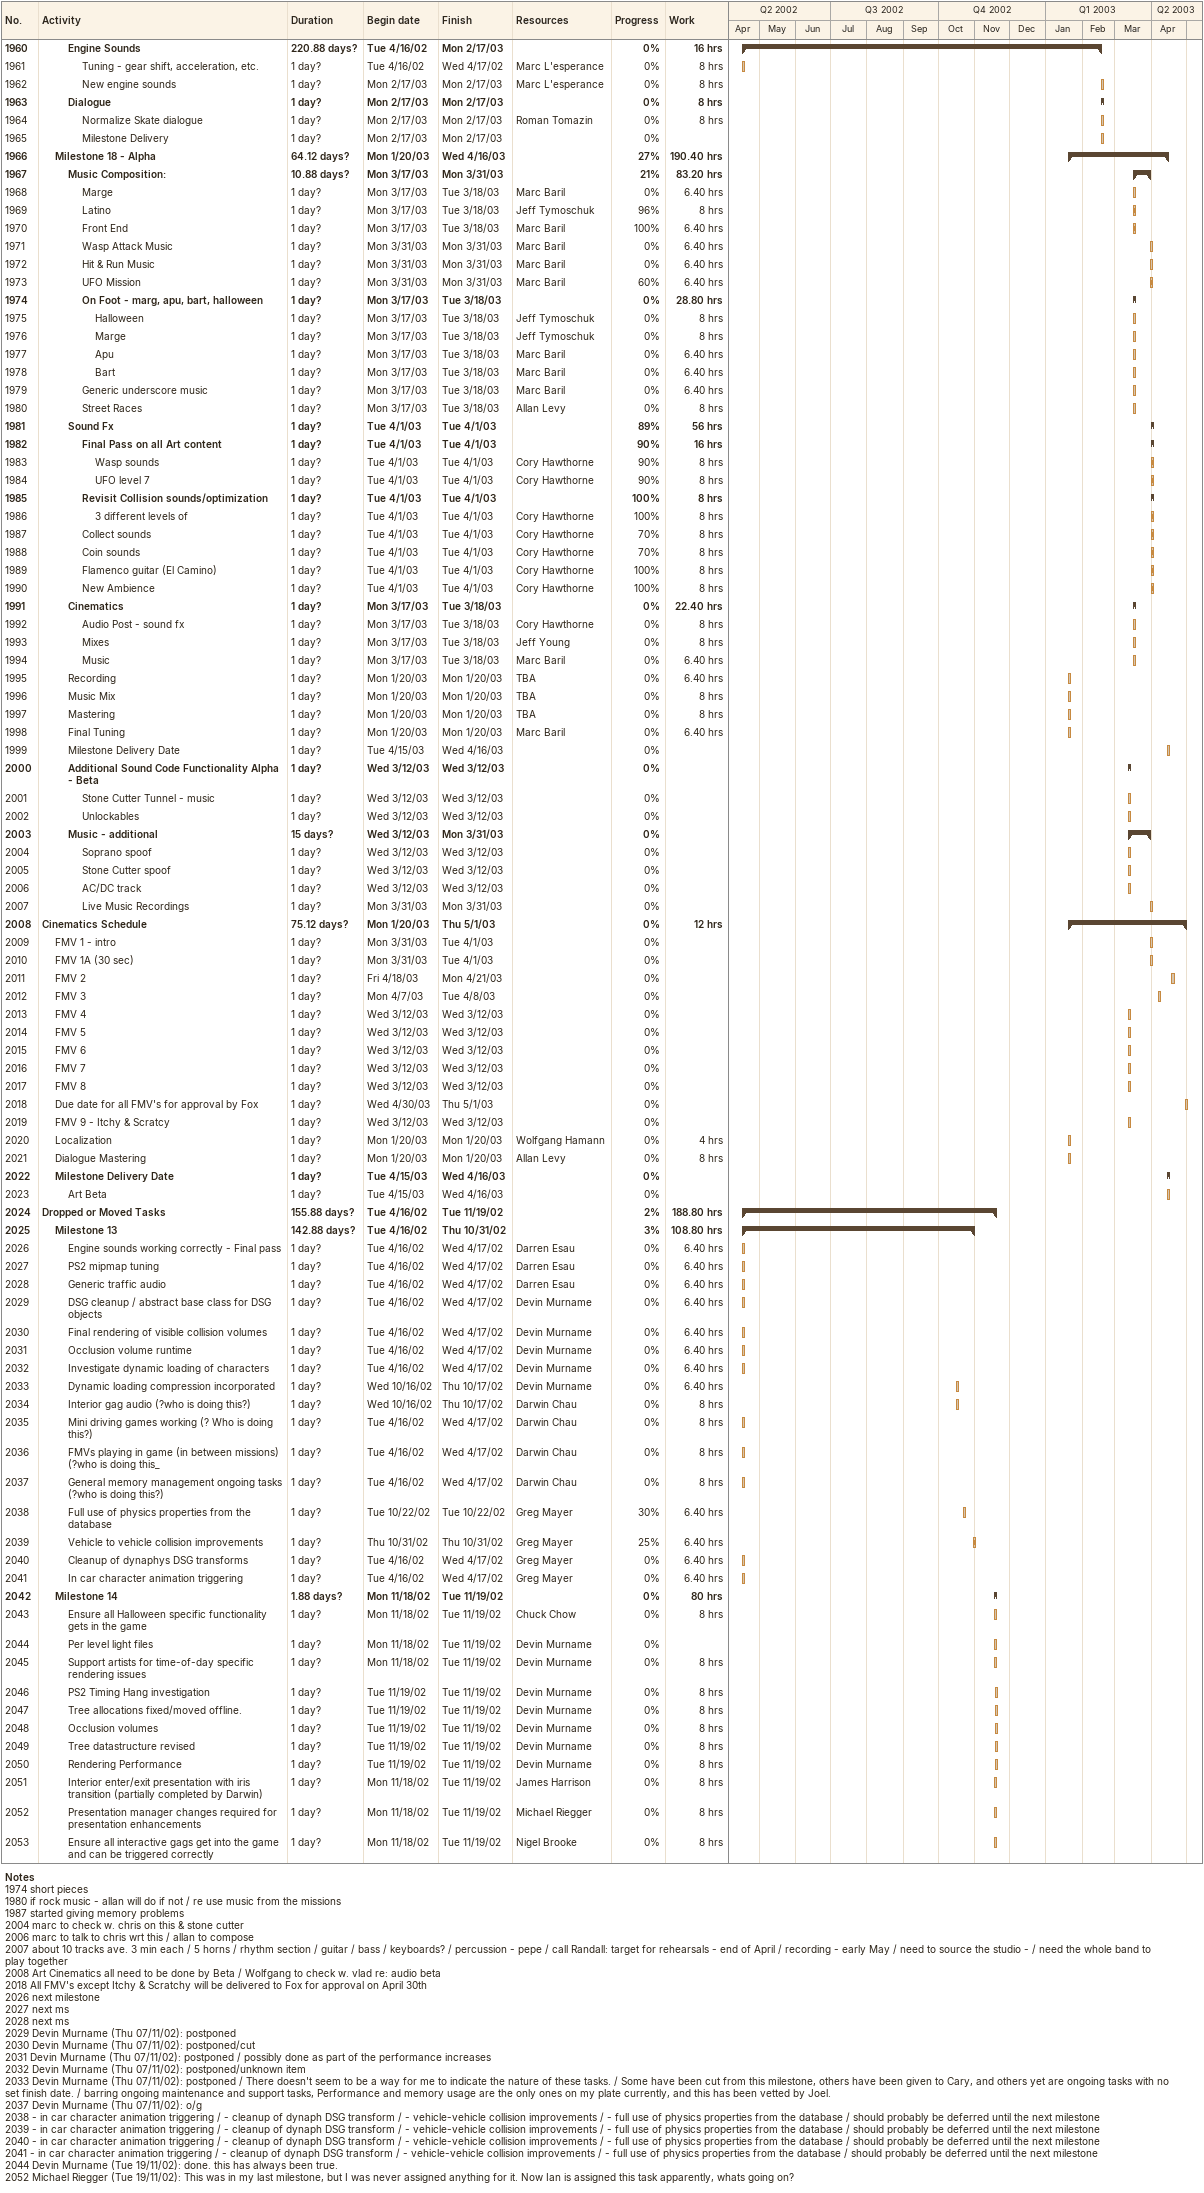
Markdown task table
| ID | Level | Task | Duration | Start | Finish | Resources | % complete | Work (h) |
|---|---|---|---|---|---|---|---|---|
| 1960 | 3 | **Engine Sounds** | 220.88d? | 2002-04-16 | 2003-02-17 |  | 0 | 16 |
| 1961 | 4 | Tuning - gear shift, acceleration, etc. | 1d? | 2002-04-16 | 2002-04-17 | Marc L'esperance | 0 | 8 |
| 1962 | 4 | New engine sounds | 1d? | 2003-02-17 | 2003-02-17 | Marc L'esperance | 0 | 8 |
| 1963 | 3 | **Dialogue** | 1d? | 2003-02-17 | 2003-02-17 |  | 0 | 8 |
| 1964 | 4 | Normalize Skate dialogue | 1d? | 2003-02-17 | 2003-02-17 | Roman Tomazin | 0 | 8 |
| 1965 | 4 | Milestone Delivery | 1d? | 2003-02-17 | 2003-02-17 |  | 0 |  |
| 1966 | 2 | **Milestone 18 - Alpha** | 64.12d? | 2003-01-20 | 2003-04-16 |  | 27 | 190.40 |
| 1967 | 3 | **Music Composition:** | 10.88d? | 2003-03-17 | 2003-03-31 |  | 21 | 83.20 |
| 1968 | 4 | Marge | 1d? | 2003-03-17 | 2003-03-18 | Marc Baril | 0 | 6.40 |
| 1969 | 4 | Latino | 1d? | 2003-03-17 | 2003-03-18 | Jeff Tymoschuk | 96 | 8 |
| 1970 | 4 | Front End | 1d? | 2003-03-17 | 2003-03-18 | Marc Baril | 100 | 6.40 |
| 1971 | 4 | Wasp Attack Music | 1d? | 2003-03-31 | 2003-03-31 | Marc Baril | 0 | 6.40 |
| 1972 | 4 | Hit & Run Music | 1d? | 2003-03-31 | 2003-03-31 | Marc Baril | 0 | 6.40 |
| 1973 | 4 | UFO Mission | 1d? | 2003-03-31 | 2003-03-31 | Marc Baril | 60 | 6.40 |
| 1974 | 4 | **On Foot - marg, apu, bart, halloween** | 1d? | 2003-03-17 | 2003-03-18 |  | 0 | 28.80 |
| 1975 | 5 | Halloween | 1d? | 2003-03-17 | 2003-03-18 | Jeff Tymoschuk | 0 | 8 |
| 1976 | 5 | Marge | 1d? | 2003-03-17 | 2003-03-18 | Jeff Tymoschuk | 0 | 8 |
| 1977 | 5 | Apu | 1d? | 2003-03-17 | 2003-03-18 | Marc Baril | 0 | 6.40 |
| 1978 | 5 | Bart | 1d? | 2003-03-17 | 2003-03-18 | Marc Baril | 0 | 6.40 |
| 1979 | 4 | Generic underscore music | 1d? | 2003-03-17 | 2003-03-18 | Marc Baril | 0 | 6.40 |
| 1980 | 4 | Street Races | 1d? | 2003-03-17 | 2003-03-18 | Allan Levy | 0 | 8 |
| 1981 | 3 | **Sound Fx** | 1d? | 2003-04-01 | 2003-04-01 |  | 89 | 56 |
| 1982 | 4 | **Final Pass on all Art content** | 1d? | 2003-04-01 | 2003-04-01 |  | 90 | 16 |
| 1983 | 5 | Wasp sounds | 1d? | 2003-04-01 | 2003-04-01 | Cory Hawthorne | 90 | 8 |
| 1984 | 5 | UFO level 7 | 1d? | 2003-04-01 | 2003-04-01 | Cory Hawthorne | 90 | 8 |
| 1985 | 4 | **Revisit Collision sounds/optimization** | 1d? | 2003-04-01 | 2003-04-01 |  | 100 | 8 |
| 1986 | 5 | 3 different levels of | 1d? | 2003-04-01 | 2003-04-01 | Cory Hawthorne | 100 | 8 |
| 1987 | 4 | Collect sounds | 1d? | 2003-04-01 | 2003-04-01 | Cory Hawthorne | 70 | 8 |
| 1988 | 4 | Coin sounds | 1d? | 2003-04-01 | 2003-04-01 | Cory Hawthorne | 70 | 8 |
| 1989 | 4 | Flamenco guitar (El Camino) | 1d? | 2003-04-01 | 2003-04-01 | Cory Hawthorne | 100 | 8 |
| 1990 | 4 | New Ambience | 1d? | 2003-04-01 | 2003-04-01 | Cory Hawthorne | 100 | 8 |
| 1991 | 3 | **Cinematics** | 1d? | 2003-03-17 | 2003-03-18 |  | 0 | 22.40 |
| 1992 | 4 | Audio Post - sound fx | 1d? | 2003-03-17 | 2003-03-18 | Cory Hawthorne | 0 | 8 |
| 1993 | 4 | Mixes | 1d? | 2003-03-17 | 2003-03-18 | Jeff Young | 0 | 8 |
| 1994 | 4 | Music | 1d? | 2003-03-17 | 2003-03-18 | Marc Baril | 0 | 6.40 |
| 1995 | 3 | Recording | 1d? | 2003-01-20 | 2003-01-20 | TBA | 0 | 6.40 |
| 1996 | 3 | Music Mix | 1d? | 2003-01-20 | 2003-01-20 | TBA | 0 | 8 |
| 1997 | 3 | Mastering | 1d? | 2003-01-20 | 2003-01-20 | TBA | 0 | 8 |
| 1998 | 3 | Final Tuning | 1d? | 2003-01-20 | 2003-01-20 | Marc Baril | 0 | 6.40 |
| 1999 | 3 | Milestone Delivery Date | 1d? | 2003-04-15 | 2003-04-16 |  | 0 |  |
| 2000 | 3 | **Additional Sound Code Functionality Alpha - Beta** | 1d? | 2003-03-12 | 2003-03-12 |  | 0 |  |
| 2001 | 4 | Stone Cutter Tunnel - music | 1d? | 2003-03-12 | 2003-03-12 |  | 0 |  |
| 2002 | 4 | Unlockables | 1d? | 2003-03-12 | 2003-03-12 |  | 0 |  |
| 2003 | 3 | **Music - additional** | 15d? | 2003-03-12 | 2003-03-31 |  | 0 |  |
| 2004 | 4 | Soprano spoof | 1d? | 2003-03-12 | 2003-03-12 |  | 0 |  |
| 2005 | 4 | Stone Cutter spoof | 1d? | 2003-03-12 | 2003-03-12 |  | 0 |  |
| 2006 | 4 | AC/DC track | 1d? | 2003-03-12 | 2003-03-12 |  | 0 |  |
| 2007 | 4 | Live Music Recordings | 1d? | 2003-03-31 | 2003-03-31 |  | 0 |  |
| 2008 | 1 | **Cinematics Schedule** | 75.12d? | 2003-01-20 | 2003-05-01 |  | 0 | 12 |
| 2009 | 2 | FMV 1 - intro | 1d? | 2003-03-31 | 2003-04-01 |  | 0 |  |
| 2010 | 2 | FMV 1A (30 sec) | 1d? | 2003-03-31 | 2003-04-01 |  | 0 |  |
| 2011 | 2 | FMV 2 | 1d? | 2003-04-18 | 2003-04-21 |  | 0 |  |
| 2012 | 2 | FMV 3 | 1d? | 2003-04-07 | 2003-04-08 |  | 0 |  |
| 2013 | 2 | FMV 4 | 1d? | 2003-03-12 | 2003-03-12 |  | 0 |  |
| 2014 | 2 | FMV 5 | 1d? | 2003-03-12 | 2003-03-12 |  | 0 |  |
| 2015 | 2 | FMV 6 | 1d? | 2003-03-12 | 2003-03-12 |  | 0 |  |
| 2016 | 2 | FMV 7 | 1d? | 2003-03-12 | 2003-03-12 |  | 0 |  |
| 2017 | 2 | FMV 8 | 1d? | 2003-03-12 | 2003-03-12 |  | 0 |  |
| 2018 | 2 | Due date for all FMV's for approval by Fox | 1d? | 2003-04-30 | 2003-05-01 |  | 0 |  |
| 2019 | 2 | FMV 9 - Itchy & Scratcy | 1d? | 2003-03-12 | 2003-03-12 |  | 0 |  |
| 2020 | 2 | Localization | 1d? | 2003-01-20 | 2003-01-20 | Wolfgang Hamann | 0 | 4 |
| 2021 | 2 | Dialogue Mastering | 1d? | 2003-01-20 | 2003-01-20 | Allan Levy | 0 | 8 |
| 2022 | 2 | **Milestone Delivery Date** | 1d? | 2003-04-15 | 2003-04-16 |  | 0 |  |
| 2023 | 3 | Art Beta | 1d? | 2003-04-15 | 2003-04-16 |  | 0 |  |
| 2024 | 1 | **Dropped or Moved Tasks** | 155.88d? | 2002-04-16 | 2002-11-19 |  | 2 | 188.80 |
| 2025 | 2 | **Milestone 13** | 142.88d? | 2002-04-16 | 2002-10-31 |  | 3 | 108.80 |
| 2026 | 3 | Engine sounds working correctly - Final pass | 1d? | 2002-04-16 | 2002-04-17 | Darren Esau | 0 | 6.40 |
| 2027 | 3 | PS2 mipmap tuning | 1d? | 2002-04-16 | 2002-04-17 | Darren Esau | 0 | 6.40 |
| 2028 | 3 | Generic traffic audio | 1d? | 2002-04-16 | 2002-04-17 | Darren Esau | 0 | 6.40 |
| 2029 | 3 | DSG cleanup / abstract base class for DSG objects | 1d? | 2002-04-16 | 2002-04-17 | Devin Murname | 0 | 6.40 |
| 2030 | 3 | Final rendering of visible collision volumes | 1d? | 2002-04-16 | 2002-04-17 | Devin Murname | 0 | 6.40 |
| 2031 | 3 | Occlusion volume runtime | 1d? | 2002-04-16 | 2002-04-17 | Devin Murname | 0 | 6.40 |
| 2032 | 3 | Investigate dynamic loading of characters | 1d? | 2002-04-16 | 2002-04-17 | Devin Murname | 0 | 6.40 |
| 2033 | 3 | Dynamic loading compression incorporated | 1d? | 2002-10-16 | 2002-10-17 | Devin Murname | 0 | 6.40 |
| 2034 | 3 | Interior gag audio (?who is doing this?) | 1d? | 2002-10-16 | 2002-10-17 | Darwin Chau | 0 | 8 |
| 2035 | 3 | Mini driving games working (? Who is doing this?) | 1d? | 2002-04-16 | 2002-04-17 | Darwin Chau | 0 | 8 |
| 2036 | 3 | FMVs playing in game (in between missions) (?who is doing this_ | 1d? | 2002-04-16 | 2002-04-17 | Darwin Chau | 0 | 8 |
| 2037 | 3 | General memory management ongoing tasks (?who is doing this?) | 1d? | 2002-04-16 | 2002-04-17 | Darwin Chau | 0 | 8 |
| 2038 | 3 | Full use of physics properties from the database | 1d? | 2002-10-22 | 2002-10-22 | Greg Mayer | 30 | 6.40 |
| 2039 | 3 | Vehicle to vehicle collision improvements | 1d? | 2002-10-31 | 2002-10-31 | Greg Mayer | 25 | 6.40 |
| 2040 | 3 | Cleanup of dynaphys DSG transforms | 1d? | 2002-04-16 | 2002-04-17 | Greg Mayer | 0 | 6.40 |
| 2041 | 3 | In car character animation triggering | 1d? | 2002-04-16 | 2002-04-17 | Greg Mayer | 0 | 6.40 |
| 2042 | 2 | **Milestone 14** | 1.88d? | 2002-11-18 | 2002-11-19 |  | 0 | 80 |
| 2043 | 3 | Ensure all Halloween specific functionality gets in the game | 1d? | 2002-11-18 | 2002-11-19 | Chuck Chow | 0 | 8 |
| 2044 | 3 | Per level light files | 1d? | 2002-11-18 | 2002-11-19 | Devin Murname | 0 |  |
| 2045 | 3 | Support artists for time-of-day specific rendering issues | 1d? | 2002-11-18 | 2002-11-19 | Devin Murname | 0 | 8 |
| 2046 | 3 | PS2 Timing Hang investigation | 1d? | 2002-11-19 | 2002-11-19 | Devin Murname | 0 | 8 |
| 2047 | 3 | Tree allocations fixed/moved offline. | 1d? | 2002-11-19 | 2002-11-19 | Devin Murname | 0 | 8 |
| 2048 | 3 | Occlusion volumes | 1d? | 2002-11-19 | 2002-11-19 | Devin Murname | 0 | 8 |
| 2049 | 3 | Tree datastructure revised | 1d? | 2002-11-19 | 2002-11-19 | Devin Murname | 0 | 8 |
| 2050 | 3 | Rendering Performance | 1d? | 2002-11-19 | 2002-11-19 | Devin Murname | 0 | 8 |
| 2051 | 3 | Interior enter/exit presentation with iris transition (partially completed by Darwin) | 1d? | 2002-11-18 | 2002-11-19 | James Harrison | 0 | 8 |
| 2052 | 3 | Presentation manager changes required for presentation enhancements | 1d? | 2002-11-18 | 2002-11-19 | Michael Riegger | 0 | 8 |
| 2053 | 3 | Ensure all interactive gags get into the game and can be triggered correctly | 1d? | 2002-11-18 | 2002-11-19 | Nigel Brooke | 0 | 8 |

Notes
- 1974: short pieces
- 1980: if rock music - allan will do if not / re use music from the missions
- 1987: started giving memory problems
- 2004: marc to check w. chris on this & stone cutter
- 2006: marc to talk to chris wrt this / allan to compose
- 2007: about 10 tracks ave. 3 min each / 5 horns / rhythm section / guitar / bass / keyboards? / percussion - pepe / call Randall: target for rehearsals - end of April / recording - early May / need to source the studio - / need the whole band to play together
- 2008: Art Cinematics all need to be done by Beta / Wolfgang to check w. vlad re: audio beta
- 2018: All FMV's except Itchy & Scratchy will be delivered to Fox for approval on April 30th
- 2026: next milestone
- 2027: next ms
- 2028: next ms
- 2029: Devin Murname (Thu 07/11/02): postponed
- 2030: Devin Murname (Thu 07/11/02): postponed/cut
- 2031: Devin Murname (Thu 07/11/02): postponed / possibly done as part of the performance increases
- 2032: Devin Murname (Thu 07/11/02): postponed/unknown item
- 2033: Devin Murname (Thu 07/11/02): postponed / There doesn't seem to be a way for me to indicate the nature of these tasks. / Some have been cut from this milestone, others have been given to Cary, and others yet are ongoing tasks with no set finish date. / barring ongoing maintenance and support tasks, Performance and memory usage are the only ones on my plate currently, and this has been vetted by Joel.
- 2037: Devin Murname (Thu 07/11/02): o/g
- 2038: - in car character animation triggering / - cleanup of dynaph DSG transform / - vehicle-vehicle collision improvements / - full use of physics properties from the database / should probably be deferred until the next milestone
- 2039: - in car character animation triggering / - cleanup of dynaph DSG transform / - vehicle-vehicle collision improvements / - full use of physics properties from the database / should probably be deferred until the next milestone
- 2040: - in car character animation triggering / - cleanup of dynaph DSG transform / - vehicle-vehicle collision improvements / - full use of physics properties from the database / should probably be deferred until the next milestone
- 2041: - in car character animation triggering / - cleanup of dynaph DSG transform / - vehicle-vehicle collision improvements / - full use of physics properties from the database / should probably be deferred until the next milestone
- 2044: Devin Murname (Tue 19/11/02): done. this has always been true.
- 2052: Michael Riegger (Tue 19/11/02): This was in my last milestone, but I was never assigned anything for it. Now Ian is assigned this task apparently, whats going on?
